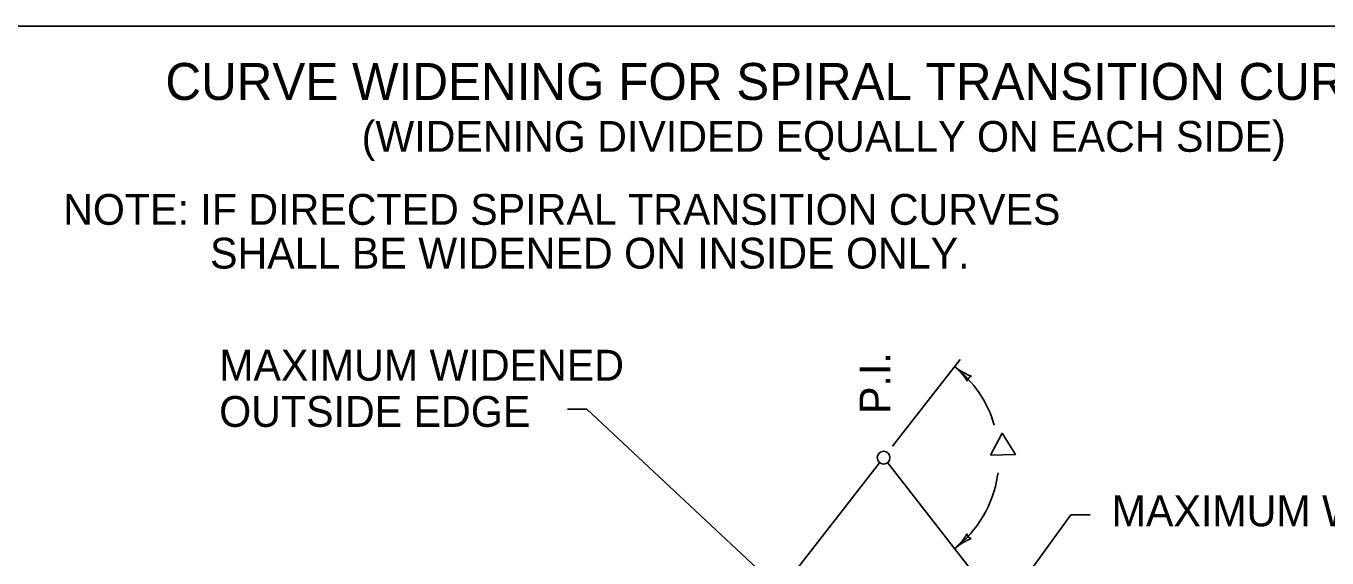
# Model space of a CAD drawing. Extents: x 1007 to 1035.5, y 1000.5 to 1021.5.
# Drawn here: x 1015.2 to 1023.65, y 1018.05 to 1021.5 of the extents above; entities that cross this region are included whole.
import ezdxf

# ---------------------------------------------------------------- set-up
doc = ezdxf.new("R2010")
doc.units = 0
for name, color, linetype in [('Level 1', 7, 'Continuous'), ('Level 10', 7, 'Continuous'), ('Level 11', 7, 'Continuous')]:
    doc.layers.add(name, color=color, linetype=linetype)

msp = doc.modelspace()

# ---------------------------------------------------------------- linework, layer by layer
at = {"layer": 'Level 1'}
for p, q in [((1020.8278, 1018.7723), (1021.2678, 1019.3357)), ((1018.7175, 1019.0136), (1018.8425, 1019.0136)), ((1018.8425, 1019.0136), (1020.7208, 1017.2578)), ((1020.7699, 1018.6983), (1020.7699, 1018.6983)), ((1022.8216, 1016.0725), (1020.7958, 1018.6659)), ((1018.7594, 1016.125), (1020.7444, 1018.6657)), ((1020.9037, 1016.8389), (1021.9872, 1018.3273)), ((1021.9872, 1018.3273), (1022.1122, 1018.3273))]:
    msp.add_line(p, q, dxfattribs=at)
msp.add_lwpolyline([(1021.4638, 1018.7136), (1021.6262, 1018.7193), (1021.5399, 1018.8568)], close=True, dxfattribs=at)
msp.add_circle((1020.7699, 1018.6983), 0.0414, dxfattribs=at)
for centre, radius, start, end in [((1021.4779, 1019.5926), 0.3906, 230.90272, 230.91495), ((1021.4779, 1019.5926), 0.3906, 230.91495, 249.58373), ((1020.9853, 1018.9862), 0.3906, 32.26211, 50.90884), ((1020.7699, 1018.6983), 0.75, 16.41444, 52.00832), ((1021.3469, 1019.1957), 0.0312, 99.68954, 181.80624), ((1020.7699, 1018.6983), 0.75, 351.02079, 352.41506), ((1020.7699, 1018.6983), 0.75, 307.99873, 350.98407), ((1020.9754, 1018.4022), 0.3906, 310.99711, 329.6659), ((1021.4879, 1017.8125), 0.3906, 112.34427, 130.991), ((1021.3438, 1018.2047), 0.0312, 179.77171, 261.88841), ((1020.9754, 1018.4022), 0.3906, 310.98489, 310.99711)]:
    msp.add_arc(centre, radius, start, end, dxfattribs=at)
at = {"layer": 'Level 10'}
msp.add_line((1007, 1021.5), (1035.5, 1021.5), dxfattribs=at)
msp.add_lwpolyline([(1007, 1000.5), (1035.5, 1000.5), (1035.5, 1021.5), (1007, 1021.5)], close=True, dxfattribs=at)
at = {"layer": 'Level 11'}
msp.add_lwpolyline([(1007, 1000.5), (1035.5, 1000.5), (1035.5, 1021.5), (1007, 1021.5)], close=True, dxfattribs=at)

# ---------------------------------------------------------------- texts
at = {"layer": 'Level 1'}
for s, height, p in [('CURVE WIDENING FOR SPIRAL TRANSITION CURVES', 0.24, (1016.1041, 1021.0202)), ('(WIDENING DIVIDED EQUALLY ON EACH SIDE)', 0.2, (1017.3793, 1020.6837)), ('NOTE: IF DIRECTED SPIRAL TRANSITION CURVES ', 0.2, (1015.4399, 1020.2098)), ('SHALL BE WIDENED ON INSIDE ONLY.', 0.2, (1016.3943, 1019.9257)), ('MAXIMUM WIDENED', 0.2, (1016.4537, 1019.1983)), ('OUTSIDE EDGE', 0.2, (1016.4537, 1018.8983)), ('MAXIMUM WIDENING', 0.2, (1022.2517, 1018.2528))]:
    msp.add_text(s, height=height, dxfattribs=at).set_placement(p)
msp.add_text('P.I.', height=0.2, rotation=90, dxfattribs=at).set_placement((1020.8148, 1018.9817))

doc.saveas('drawing.dxf')
